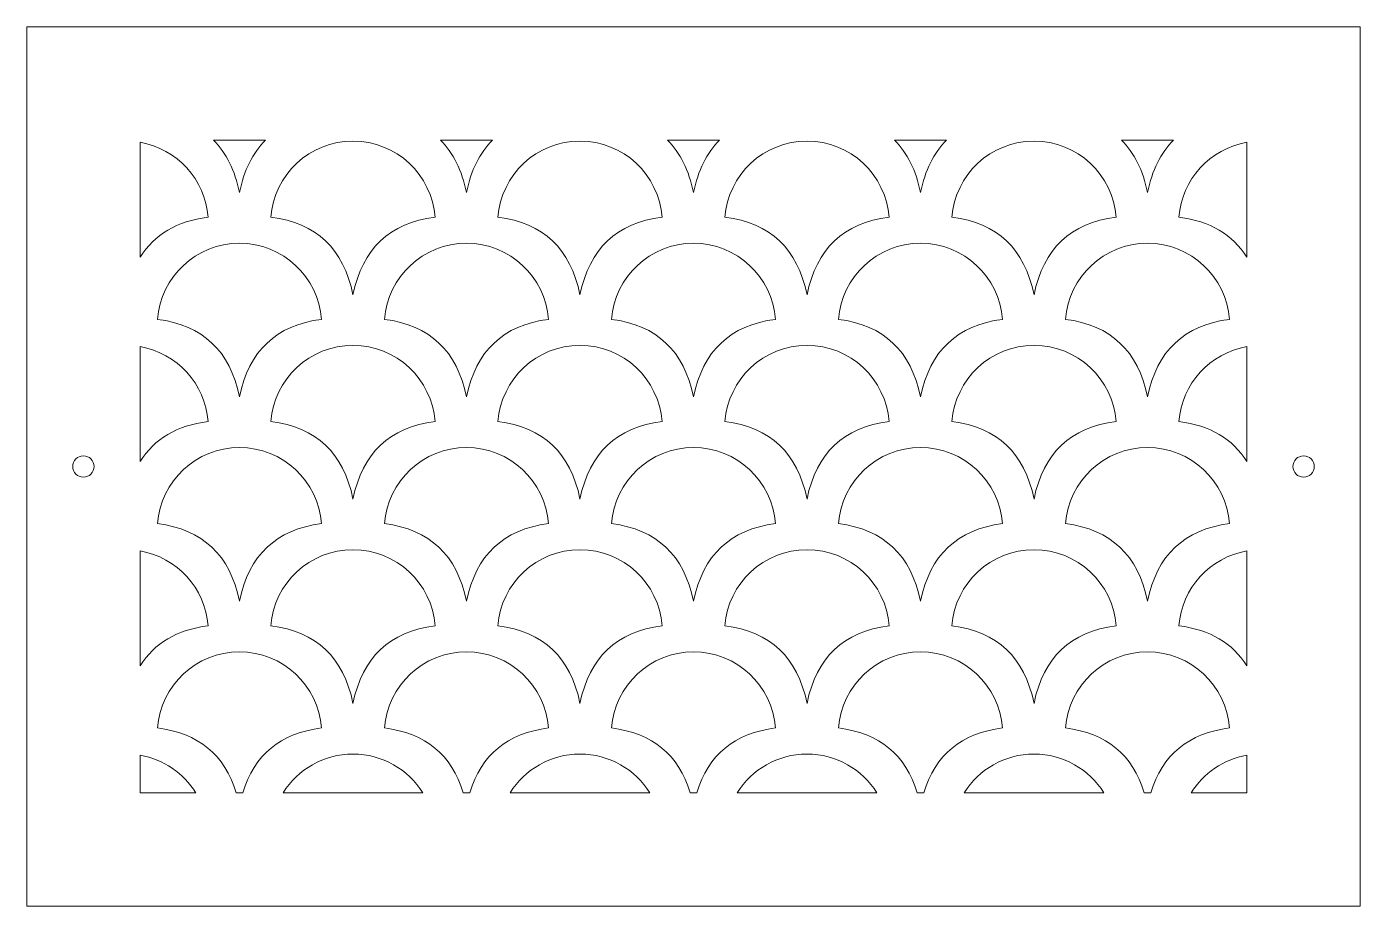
# Model space of a CAD drawing. Header units: centimetres. Extents: x 0.8 to 10.55, y -1.3 to 5.13.
import ezdxf

# ---------------------------------------------------------------- set-up
doc = ezdxf.new("R2010")
doc.units = ezdxf.units.CM
doc.header["$MEASUREMENT"] = 0
doc.layers.add('Layer 1', color=7, linetype='Continuous')

msp = doc.modelspace()

# ---------------------------------------------------------------- linework, layer by layer
at = {"layer": 'Layer 1', "lineweight": 18}
for points, knots in [([(0.79885, 5.13092), (0.79885, 5.13092), (10.55289, 5.13092), (10.55289, 5.13092), (10.55289, 5.13092), (10.55289, 5.13092), (10.55289, -1.30259), (10.55289, -1.30259), (10.55289, -1.30259), (10.55289, -1.30259), (0.79885, -1.30259), (0.79885, -1.30259), (0.79885, -1.30259), (0.79885, -1.30259), (0.79885, 5.13092), (0.79885, 5.13092)], [0, 0, 0, 0, 0.2, 0.2, 0.2, 0.2, 0.4, 0.4, 0.4, 0.4, 0.6, 0.6, 0.6, 0.6, 1, 1, 1, 1]), ([(2.1649, 4.30079), (2.1649, 4.30079), (2.54581, 4.30079), (2.54581, 4.30079), (2.54581, 4.30079), (2.45187, 4.20715), (2.38838, 4.07937), (2.35536, 3.91743), (2.35536, 3.91743), (2.32229, 4.07937), (2.25884, 4.20715), (2.1649, 4.30079)], [0, 0, 0, 0, 0.25, 0.25, 0.25, 0.25, 0.5, 0.5, 0.5, 0.5, 1, 1, 1, 1]), ([(3.18548, 4.29398), (3.50255, 4.29398), (3.76243, 4.04863), (3.78563, 3.73746), (3.78563, 3.73746), (3.45415, 3.69579), (3.25409, 3.50673), (3.18548, 3.17033), (3.18548, 3.17033), (3.11687, 3.50673), (2.9168, 3.69579), (2.58532, 3.73746), (2.58532, 3.73746), (2.60852, 4.04863), (2.86841, 4.29398), (3.18548, 4.29398)], [0, 0, 0, 0, 0.2, 0.2, 0.2, 0.2, 0.4, 0.4, 0.4, 0.4, 0.6, 0.6, 0.6, 0.6, 1, 1, 1, 1]), ([(3.82516, 4.30079), (3.82516, 4.30079), (4.20607, 4.30079), (4.20607, 4.30079), (4.20607, 4.30079), (4.11213, 4.20715), (4.04864, 4.07937), (4.01562, 3.91743), (4.01562, 3.91743), (3.9826, 4.07937), (3.9191, 4.20715), (3.82516, 4.30079)], [0, 0, 0, 0, 0.25, 0.25, 0.25, 0.25, 0.5, 0.5, 0.5, 0.5, 1, 1, 1, 1]), ([(4.84574, 4.29398), (5.16281, 4.29398), (5.42269, 4.04863), (5.44589, 3.73746), (5.44589, 3.73746), (5.11441, 3.69579), (4.91435, 3.50673), (4.84574, 3.17033), (4.84574, 3.17033), (4.77713, 3.50673), (4.57706, 3.69579), (4.24559, 3.73746), (4.24559, 3.73746), (4.26878, 4.04863), (4.52867, 4.29398), (4.84574, 4.29398)], [0, 0, 0, 0, 0.2, 0.2, 0.2, 0.2, 0.4, 0.4, 0.4, 0.4, 0.6, 0.6, 0.6, 0.6, 1, 1, 1, 1]), ([(5.48542, 4.30079), (5.48542, 4.30079), (5.86633, 4.30079), (5.86633, 4.30079), (5.86633, 4.30079), (5.77239, 4.20715), (5.7089, 4.07937), (5.67588, 3.91743), (5.67588, 3.91743), (5.64282, 4.07937), (5.57936, 4.20715), (5.48542, 4.30079)], [0, 0, 0, 0, 0.25, 0.25, 0.25, 0.25, 0.5, 0.5, 0.5, 0.5, 1, 1, 1, 1]), ([(6.506, 4.29398), (6.82307, 4.29398), (7.08295, 4.04863), (7.10615, 3.73746), (7.10615, 3.73746), (6.77468, 3.69579), (6.57461, 3.50673), (6.506, 3.17033), (6.506, 3.17033), (6.43739, 3.50673), (6.23732, 3.69579), (5.90585, 3.73746), (5.90585, 3.73746), (5.92905, 4.04863), (6.18893, 4.29398), (6.506, 4.29398)], [0, 0, 0, 0, 0.2, 0.2, 0.2, 0.2, 0.4, 0.4, 0.4, 0.4, 0.6, 0.6, 0.6, 0.6, 1, 1, 1, 1]), ([(7.14568, 4.30079), (7.14568, 4.30079), (7.52659, 4.30079), (7.52659, 4.30079), (7.52659, 4.30079), (7.43265, 4.20715), (7.36916, 4.07937), (7.33614, 3.91743), (7.33614, 3.91743), (7.30313, 4.07937), (7.23962, 4.20715), (7.14568, 4.30079)], [0, 0, 0, 0, 0.25, 0.25, 0.25, 0.25, 0.5, 0.5, 0.5, 0.5, 1, 1, 1, 1]), ([(8.16626, 4.29398), (8.48333, 4.29398), (8.74321, 4.04863), (8.76641, 3.73746), (8.76641, 3.73746), (8.43494, 3.69579), (8.23487, 3.50673), (8.16626, 3.17033), (8.16626, 3.17033), (8.09765, 3.50673), (7.89758, 3.69579), (7.56611, 3.73746), (7.56611, 3.73746), (7.58931, 4.04863), (7.84919, 4.29398), (8.16626, 4.29398)], [0, 0, 0, 0, 0.2, 0.2, 0.2, 0.2, 0.4, 0.4, 0.4, 0.4, 0.6, 0.6, 0.6, 0.6, 1, 1, 1, 1]), ([(8.80594, 4.30079), (8.80594, 4.30079), (9.18685, 4.30079), (9.18685, 4.30079), (9.18685, 4.30079), (9.09292, 4.20715), (9.02942, 4.07937), (8.9964, 3.91743), (8.9964, 3.91743), (8.96334, 4.07937), (8.89988, 4.20715), (8.80594, 4.30079)], [0, 0, 0, 0, 0.25, 0.25, 0.25, 0.25, 0.5, 0.5, 0.5, 0.5, 1, 1, 1, 1]), ([(1.62898, 4.28505), (1.89735, 4.23837), (2.10476, 4.01393), (2.12537, 3.73744), (2.12537, 3.73744), (1.89814, 3.70888), (1.7327, 3.61109), (1.62898, 3.44405), (1.62898, 3.44405), (1.62898, 3.44405), (1.62898, 4.28505), (1.62898, 4.28505)], [0, 0, 0, 0, 0.25, 0.25, 0.25, 0.25, 0.5, 0.5, 0.5, 0.5, 1, 1, 1, 1]), ([(9.72276, 3.44403), (9.61904, 3.61108), (9.4536, 3.7089), (9.22637, 3.73746), (9.22637, 3.73746), (9.24694, 4.01391), (9.45439, 4.2384), (9.72276, 4.28504), (9.72276, 4.28504), (9.72276, 4.28504), (9.72276, 3.44403), (9.72276, 3.44403)], [0, 0, 0, 0, 0.25, 0.25, 0.25, 0.25, 0.5, 0.5, 0.5, 0.5, 1, 1, 1, 1]), ([(2.35535, 3.54687), (2.67241, 3.54687), (2.9323, 3.30151), (2.9555, 2.99035), (2.9555, 2.99035), (2.62402, 2.94868), (2.42396, 2.75963), (2.35535, 2.42322), (2.35535, 2.42322), (2.28674, 2.75963), (2.08667, 2.94868), (1.75519, 2.99035), (1.75519, 2.99035), (1.77839, 3.30151), (2.03828, 3.54687), (2.35535, 3.54687)], [0, 0, 0, 0, 0.2, 0.2, 0.2, 0.2, 0.4, 0.4, 0.4, 0.4, 0.6, 0.6, 0.6, 0.6, 1, 1, 1, 1]), ([(4.01561, 3.54687), (4.33268, 3.54687), (4.59256, 3.30151), (4.61576, 2.99035), (4.61576, 2.99035), (4.28428, 2.94868), (4.08422, 2.75963), (4.01561, 2.42322), (4.01561, 2.42322), (3.947, 2.75963), (3.74693, 2.94868), (3.41545, 2.99035), (3.41545, 2.99035), (3.43865, 3.30151), (3.69854, 3.54687), (4.01561, 3.54687)], [0, 0, 0, 0, 0.2, 0.2, 0.2, 0.2, 0.4, 0.4, 0.4, 0.4, 0.6, 0.6, 0.6, 0.6, 1, 1, 1, 1]), ([(5.67587, 3.54687), (5.99294, 3.54687), (6.25282, 3.30151), (6.27602, 2.99035), (6.27602, 2.99035), (5.94454, 2.94868), (5.74448, 2.75963), (5.67587, 2.42322), (5.67587, 2.42322), (5.60726, 2.75963), (5.40719, 2.94868), (5.07572, 2.99035), (5.07572, 2.99035), (5.09892, 3.30151), (5.3588, 3.54687), (5.67587, 3.54687)], [0, 0, 0, 0, 0.2, 0.2, 0.2, 0.2, 0.4, 0.4, 0.4, 0.4, 0.6, 0.6, 0.6, 0.6, 1, 1, 1, 1]), ([(7.33613, 3.54687), (7.6532, 3.54687), (7.91308, 3.30151), (7.93628, 2.99035), (7.93628, 2.99035), (7.60481, 2.94868), (7.40474, 2.75963), (7.33613, 2.42322), (7.33613, 2.42322), (7.26752, 2.75963), (7.06745, 2.94868), (6.73598, 2.99035), (6.73598, 2.99035), (6.75918, 3.30151), (7.01906, 3.54687), (7.33613, 3.54687)], [0, 0, 0, 0, 0.2, 0.2, 0.2, 0.2, 0.4, 0.4, 0.4, 0.4, 0.6, 0.6, 0.6, 0.6, 1, 1, 1, 1]), ([(8.99639, 3.54688), (9.31346, 3.54688), (9.57335, 3.30153), (9.59654, 2.99036), (9.59654, 2.99036), (9.26507, 2.94866), (9.065, 2.75963), (8.99639, 2.42318), (8.99639, 2.42318), (8.92778, 2.75963), (8.72772, 2.94866), (8.39624, 2.99036), (8.39624, 2.99036), (8.41944, 3.30153), (8.67932, 3.54688), (8.99639, 3.54688)], [0, 0, 0, 0, 0.2, 0.2, 0.2, 0.2, 0.4, 0.4, 0.4, 0.4, 0.6, 0.6, 0.6, 0.6, 1, 1, 1, 1]), ([(1.62898, 2.79082), (1.89735, 2.74413), (2.10476, 2.51965), (2.12537, 2.24325), (2.12537, 2.24325), (1.89814, 2.21464), (1.7327, 2.11686), (1.62898, 1.94977), (1.62898, 1.94977), (1.62898, 1.94977), (1.62898, 2.79082), (1.62898, 2.79082)], [0, 0, 0, 0, 0.25, 0.25, 0.25, 0.25, 0.5, 0.5, 0.5, 0.5, 1, 1, 1, 1]), ([(3.18548, 2.79974), (3.50255, 2.79974), (3.76243, 2.55439), (3.78563, 2.24321), (3.78563, 2.24321), (3.45415, 2.20156), (3.25409, 2.0125), (3.18548, 1.67609), (3.18548, 1.67609), (3.11687, 2.0125), (2.9168, 2.20156), (2.58532, 2.24321), (2.58532, 2.24321), (2.60852, 2.55439), (2.86841, 2.79974), (3.18548, 2.79974)], [0, 0, 0, 0, 0.2, 0.2, 0.2, 0.2, 0.4, 0.4, 0.4, 0.4, 0.6, 0.6, 0.6, 0.6, 1, 1, 1, 1]), ([(4.84574, 2.79974), (5.16281, 2.79974), (5.42269, 2.55439), (5.44589, 2.24321), (5.44589, 2.24321), (5.11441, 2.20156), (4.91435, 2.0125), (4.84574, 1.67609), (4.84574, 1.67609), (4.77713, 2.0125), (4.57706, 2.20156), (4.24559, 2.24321), (4.24559, 2.24321), (4.26878, 2.55439), (4.52867, 2.79974), (4.84574, 2.79974)], [0, 0, 0, 0, 0.2, 0.2, 0.2, 0.2, 0.4, 0.4, 0.4, 0.4, 0.6, 0.6, 0.6, 0.6, 1, 1, 1, 1]), ([(6.506, 2.79974), (6.82307, 2.79974), (7.08295, 2.55439), (7.10615, 2.24321), (7.10615, 2.24321), (6.77468, 2.20156), (6.57461, 2.0125), (6.506, 1.67609), (6.506, 1.67609), (6.43739, 2.0125), (6.23732, 2.20156), (5.90585, 2.24321), (5.90585, 2.24321), (5.92905, 2.55439), (6.18893, 2.79974), (6.506, 2.79974)], [0, 0, 0, 0, 0.2, 0.2, 0.2, 0.2, 0.4, 0.4, 0.4, 0.4, 0.6, 0.6, 0.6, 0.6, 1, 1, 1, 1]), ([(8.16626, 2.79974), (8.48333, 2.79974), (8.74321, 2.55439), (8.76641, 2.24321), (8.76641, 2.24321), (8.43494, 2.20156), (8.23487, 2.0125), (8.16626, 1.67609), (8.16626, 1.67609), (8.09765, 2.0125), (7.89758, 2.20156), (7.56611, 2.24321), (7.56611, 2.24321), (7.58931, 2.55439), (7.84919, 2.79974), (8.16626, 2.79974)], [0, 0, 0, 0, 0.2, 0.2, 0.2, 0.2, 0.4, 0.4, 0.4, 0.4, 0.6, 0.6, 0.6, 0.6, 1, 1, 1, 1]), ([(9.72276, 1.94979), (9.61904, 2.11684), (9.4536, 2.21467), (9.22637, 2.24323), (9.22637, 2.24323), (9.24694, 2.51968), (9.45439, 2.74416), (9.72276, 2.79084), (9.72276, 2.79084), (9.72276, 2.79084), (9.72276, 1.94979), (9.72276, 1.94979)], [0, 0, 0, 0, 0.25, 0.25, 0.25, 0.25, 0.5, 0.5, 0.5, 0.5, 1, 1, 1, 1]), ([(2.35535, 2.05263), (2.67241, 2.05263), (2.9323, 1.80728), (2.9555, 1.49611), (2.9555, 1.49611), (2.62402, 1.45444), (2.42396, 1.26538), (2.35535, 0.92898), (2.35535, 0.92898), (2.28674, 1.26538), (2.08667, 1.45444), (1.75519, 1.49611), (1.75519, 1.49611), (1.77839, 1.80728), (2.03828, 2.05263), (2.35535, 2.05263)], [0, 0, 0, 0, 0.2, 0.2, 0.2, 0.2, 0.4, 0.4, 0.4, 0.4, 0.6, 0.6, 0.6, 0.6, 1, 1, 1, 1]), ([(4.01561, 2.05263), (4.33268, 2.05263), (4.59256, 1.80728), (4.61576, 1.49611), (4.61576, 1.49611), (4.28428, 1.45444), (4.08422, 1.26538), (4.01561, 0.92898), (4.01561, 0.92898), (3.947, 1.26538), (3.74693, 1.45444), (3.41545, 1.49611), (3.41545, 1.49611), (3.43865, 1.80728), (3.69854, 2.05263), (4.01561, 2.05263)], [0, 0, 0, 0, 0.2, 0.2, 0.2, 0.2, 0.4, 0.4, 0.4, 0.4, 0.6, 0.6, 0.6, 0.6, 1, 1, 1, 1]), ([(5.67587, 2.05263), (5.99294, 2.05263), (6.25282, 1.80728), (6.27602, 1.49611), (6.27602, 1.49611), (5.94454, 1.45444), (5.74448, 1.26538), (5.67587, 0.92898), (5.67587, 0.92898), (5.60726, 1.26538), (5.40719, 1.45444), (5.07572, 1.49611), (5.07572, 1.49611), (5.09892, 1.80728), (5.3588, 2.05263), (5.67587, 2.05263)], [0, 0, 0, 0, 0.2, 0.2, 0.2, 0.2, 0.4, 0.4, 0.4, 0.4, 0.6, 0.6, 0.6, 0.6, 1, 1, 1, 1]), ([(7.33613, 2.05263), (7.6532, 2.05263), (7.91308, 1.80728), (7.93628, 1.49611), (7.93628, 1.49611), (7.60481, 1.45444), (7.40474, 1.26538), (7.33613, 0.92898), (7.33613, 0.92898), (7.26752, 1.26538), (7.06745, 1.45444), (6.73598, 1.49611), (6.73598, 1.49611), (6.75918, 1.80728), (7.01906, 2.05263), (7.33613, 2.05263)], [0, 0, 0, 0, 0.2, 0.2, 0.2, 0.2, 0.4, 0.4, 0.4, 0.4, 0.6, 0.6, 0.6, 0.6, 1, 1, 1, 1]), ([(8.99639, 2.05264), (9.31346, 2.05264), (9.57335, 1.80729), (9.59654, 1.49611), (9.59654, 1.49611), (9.26507, 1.45446), (9.065, 1.26539), (8.99639, 0.92899), (8.99639, 0.92899), (8.92778, 1.26539), (8.72772, 1.45446), (8.39624, 1.49611), (8.39624, 1.49611), (8.41944, 1.80729), (8.67932, 2.05264), (8.99639, 2.05264)], [0, 0, 0, 0, 0.2, 0.2, 0.2, 0.2, 0.4, 0.4, 0.4, 0.4, 0.6, 0.6, 0.6, 0.6, 1, 1, 1, 1]), ([(1.21392, 1.99219), (1.25702, 1.99219), (1.29196, 1.95726), (1.29196, 1.91415), (1.29196, 1.91415), (1.29196, 1.87109), (1.25702, 1.83615), (1.21392, 1.83615), (1.21392, 1.83615), (1.17081, 1.83615), (1.13588, 1.87109), (1.13588, 1.91415), (1.13588, 1.91415), (1.13588, 1.95726), (1.17081, 1.99219), (1.21392, 1.99219)], [0, 0, 0, 0, 0.2, 0.2, 0.2, 0.2, 0.4, 0.4, 0.4, 0.4, 0.6, 0.6, 0.6, 0.6, 1, 1, 1, 1]), ([(10.13782, 1.99219), (10.18093, 1.99219), (10.21586, 1.95726), (10.21586, 1.91415), (10.21586, 1.91415), (10.21586, 1.87109), (10.18093, 1.83615), (10.13782, 1.83615), (10.13782, 1.83615), (10.09471, 1.83615), (10.05978, 1.87109), (10.05978, 1.91415), (10.05978, 1.91415), (10.05978, 1.95726), (10.09471, 1.99219), (10.13782, 1.99219)], [0, 0, 0, 0, 0.2, 0.2, 0.2, 0.2, 0.4, 0.4, 0.4, 0.4, 0.6, 0.6, 0.6, 0.6, 1, 1, 1, 1]), ([(1.62898, 1.29658), (1.89735, 1.24993), (2.10476, 1.02546), (2.12537, 0.74901), (2.12537, 0.74901), (1.89814, 0.72045), (1.7327, 0.62262), (1.62898, 0.45558), (1.62898, 0.45558), (1.62898, 0.45558), (1.62898, 1.29658), (1.62898, 1.29658)], [0, 0, 0, 0, 0.25, 0.25, 0.25, 0.25, 0.5, 0.5, 0.5, 0.5, 1, 1, 1, 1]), ([(3.18548, 1.30551), (3.50255, 1.30551), (3.76243, 1.0602), (3.78563, 0.74899), (3.78563, 0.74899), (3.45415, 0.70732), (3.25409, 0.51826), (3.18548, 0.18185), (3.18548, 0.18185), (3.11687, 0.51826), (2.9168, 0.70732), (2.58532, 0.74899), (2.58532, 0.74899), (2.60852, 1.06015), (2.86841, 1.30551), (3.18548, 1.30551)], [0, 0, 0, 0, 0.2, 0.2, 0.2, 0.2, 0.4, 0.4, 0.4, 0.4, 0.6, 0.6, 0.6, 0.6, 1, 1, 1, 1]), ([(4.84574, 1.30551), (5.16281, 1.30551), (5.42269, 1.0602), (5.44589, 0.74899), (5.44589, 0.74899), (5.11441, 0.70732), (4.91435, 0.51826), (4.84574, 0.18185), (4.84574, 0.18185), (4.77713, 0.51826), (4.57706, 0.70732), (4.24559, 0.74899), (4.24559, 0.74899), (4.26878, 1.06015), (4.52867, 1.30551), (4.84574, 1.30551)], [0, 0, 0, 0, 0.2, 0.2, 0.2, 0.2, 0.4, 0.4, 0.4, 0.4, 0.6, 0.6, 0.6, 0.6, 1, 1, 1, 1]), ([(6.506, 1.30551), (6.82307, 1.30551), (7.08295, 1.0602), (7.10615, 0.74899), (7.10615, 0.74899), (6.77468, 0.70732), (6.57461, 0.51826), (6.506, 0.18185), (6.506, 0.18185), (6.43739, 0.51826), (6.23732, 0.70732), (5.90585, 0.74899), (5.90585, 0.74899), (5.92905, 1.06015), (6.18893, 1.30551), (6.506, 1.30551)], [0, 0, 0, 0, 0.2, 0.2, 0.2, 0.2, 0.4, 0.4, 0.4, 0.4, 0.6, 0.6, 0.6, 0.6, 1, 1, 1, 1]), ([(8.16626, 1.30551), (8.48333, 1.30551), (8.74321, 1.0602), (8.76641, 0.74899), (8.76641, 0.74899), (8.43494, 0.70732), (8.23487, 0.51826), (8.16626, 0.18185), (8.16626, 0.18185), (8.09765, 0.51826), (7.89758, 0.70732), (7.56611, 0.74899), (7.56611, 0.74899), (7.58931, 1.06015), (7.84919, 1.30551), (8.16626, 1.30551)], [0, 0, 0, 0, 0.2, 0.2, 0.2, 0.2, 0.4, 0.4, 0.4, 0.4, 0.6, 0.6, 0.6, 0.6, 1, 1, 1, 1]), ([(9.72276, 0.45557), (9.61904, 0.62262), (9.4536, 0.72044), (9.22637, 0.749), (9.22637, 0.749), (9.24694, 1.02545), (9.45439, 1.24993), (9.72276, 1.29657), (9.72276, 1.29657), (9.72276, 1.29657), (9.72276, 0.45557), (9.72276, 0.45557)], [0, 0, 0, 0, 0.25, 0.25, 0.25, 0.25, 0.5, 0.5, 0.5, 0.5, 1, 1, 1, 1]), ([(2.37876, -0.47245), (2.37876, -0.47245), (2.33194, -0.47245), (2.33194, -0.47245), (2.33194, -0.47245), (2.24712, -0.19391), (2.05488, -0.03582), (1.75519, 0.00188), (1.75519, 0.00188), (1.77839, 0.31304), (2.03828, 0.55839), (2.35535, 0.55839), (2.35535, 0.55839), (2.67241, 0.55839), (2.9323, 0.31304), (2.9555, 0.00188), (2.9555, 0.00188), (2.65581, -0.03582), (2.46361, -0.19391), (2.37876, -0.47245)], [0, 0, 0, 0, 0.1666667, 0.1666667, 0.1666667, 0.1666667, 0.3333333, 0.3333333, 0.3333333, 0.3333333, 0.5, 0.5, 0.5, 0.5, 0.6666667, 0.6666667, 0.6666667, 0.6666667, 1, 1, 1, 1]), ([(4.03902, -0.47245), (4.03902, -0.47245), (3.9922, -0.47245), (3.9922, -0.47245), (3.9922, -0.47245), (3.90739, -0.19391), (3.71509, -0.03582), (3.41545, 0.00188), (3.41545, 0.00188), (3.43865, 0.31304), (3.69854, 0.55839), (4.01561, 0.55839), (4.01561, 0.55839), (4.33268, 0.55839), (4.59256, 0.31304), (4.61576, 0.00188), (4.61576, 0.00188), (4.31607, -0.03582), (4.12387, -0.19391), (4.03902, -0.47245)], [0, 0, 0, 0, 0.1666667, 0.1666667, 0.1666667, 0.1666667, 0.3333333, 0.3333333, 0.3333333, 0.3333333, 0.5, 0.5, 0.5, 0.5, 0.6666667, 0.6666667, 0.6666667, 0.6666667, 1, 1, 1, 1]), ([(5.69928, -0.47245), (5.69928, -0.47245), (5.65246, -0.47245), (5.65246, -0.47245), (5.65246, -0.47245), (5.56765, -0.19391), (5.3754, -0.03582), (5.07572, 0.00188), (5.07572, 0.00188), (5.09892, 0.31304), (5.3588, 0.55839), (5.67587, 0.55839), (5.67587, 0.55839), (5.99294, 0.55839), (6.25282, 0.31304), (6.27602, 0.00188), (6.27602, 0.00188), (5.97639, -0.03582), (5.78413, -0.19391), (5.69928, -0.47245)], [0, 0, 0, 0, 0.1666667, 0.1666667, 0.1666667, 0.1666667, 0.3333333, 0.3333333, 0.3333333, 0.3333333, 0.5, 0.5, 0.5, 0.5, 0.6666667, 0.6666667, 0.6666667, 0.6666667, 1, 1, 1, 1]), ([(7.35954, -0.47245), (7.35954, -0.47245), (7.31272, -0.47245), (7.31272, -0.47245), (7.31272, -0.47245), (7.22791, -0.19391), (7.03561, -0.03582), (6.73598, 0.00188), (6.73598, 0.00188), (6.75918, 0.31304), (7.01906, 0.55839), (7.33613, 0.55839), (7.33613, 0.55839), (7.6532, 0.55839), (7.91308, 0.31304), (7.93628, 0.00188), (7.93628, 0.00188), (7.6366, -0.03582), (7.44439, -0.19391), (7.35954, -0.47245)], [0, 0, 0, 0, 0.1666667, 0.1666667, 0.1666667, 0.1666667, 0.3333333, 0.3333333, 0.3333333, 0.3333333, 0.5, 0.5, 0.5, 0.5, 0.6666667, 0.6666667, 0.6666667, 0.6666667, 1, 1, 1, 1]), ([(9.0198, -0.47247), (9.0198, -0.47247), (8.97298, -0.47247), (8.97298, -0.47247), (8.97298, -0.47247), (8.88817, -0.19393), (8.69592, -0.03579), (8.39624, 0.00189), (8.39624, 0.00189), (8.41944, 0.31306), (8.67932, 0.55842), (8.99639, 0.55842), (8.99639, 0.55842), (9.31346, 0.55842), (9.57335, 0.31306), (9.59654, 0.00189), (9.59654, 0.00189), (9.29691, -0.03579), (9.10465, -0.19393), (9.0198, -0.47247)], [0, 0, 0, 0, 0.1666667, 0.1666667, 0.1666667, 0.1666667, 0.3333333, 0.3333333, 0.3333333, 0.3333333, 0.5, 0.5, 0.5, 0.5, 0.6666667, 0.6666667, 0.6666667, 0.6666667, 1, 1, 1, 1]), ([(3.18548, -0.18872), (3.40101, -0.18872), (3.59011, -0.30209), (3.6964, -0.47246), (3.6964, -0.47246), (3.6964, -0.47246), (2.67456, -0.47246), (2.67456, -0.47246), (2.67456, -0.47246), (2.78085, -0.30209), (2.96995, -0.18872), (3.18548, -0.18872)], [0, 0, 0, 0, 0.25, 0.25, 0.25, 0.25, 0.5, 0.5, 0.5, 0.5, 1, 1, 1, 1]), ([(4.84574, -0.18872), (5.06127, -0.18872), (5.25032, -0.30209), (5.35666, -0.47246), (5.35666, -0.47246), (5.35666, -0.47246), (4.33482, -0.47246), (4.33482, -0.47246), (4.33482, -0.47246), (4.44111, -0.30209), (4.63021, -0.18872), (4.84574, -0.18872)], [0, 0, 0, 0, 0.25, 0.25, 0.25, 0.25, 0.5, 0.5, 0.5, 0.5, 1, 1, 1, 1]), ([(6.506, -0.18872), (6.72153, -0.18872), (6.91063, -0.30209), (7.01692, -0.47246), (7.01692, -0.47246), (7.01692, -0.47246), (5.99508, -0.47246), (5.99508, -0.47246), (5.99508, -0.47246), (6.10137, -0.30209), (6.29047, -0.18872), (6.506, -0.18872)], [0, 0, 0, 0, 0.25, 0.25, 0.25, 0.25, 0.5, 0.5, 0.5, 0.5, 1, 1, 1, 1]), ([(8.16626, -0.18872), (8.38179, -0.18872), (8.57084, -0.30209), (8.67718, -0.47246), (8.67718, -0.47246), (8.67718, -0.47246), (7.65534, -0.47246), (7.65534, -0.47246), (7.65534, -0.47246), (7.76163, -0.30209), (7.95073, -0.18872), (8.16626, -0.18872)], [0, 0, 0, 0, 0.25, 0.25, 0.25, 0.25, 0.5, 0.5, 0.5, 0.5, 1, 1, 1, 1]), ([(1.62898, -0.19766), (1.80061, -0.22753), (1.94726, -0.33007), (2.03614, -0.47245), (2.03614, -0.47245), (2.03614, -0.47245), (1.62898, -0.47245), (1.62898, -0.47245), (1.62898, -0.47245), (1.62898, -0.47245), (1.62898, -0.19766), (1.62898, -0.19766)], [0, 0, 0, 0, 0.25, 0.25, 0.25, 0.25, 0.5, 0.5, 0.5, 0.5, 1, 1, 1, 1]), ([(9.31561, -0.47246), (9.40444, -0.33008), (9.55114, -0.22751), (9.72277, -0.19767), (9.72277, -0.19767), (9.72277, -0.19767), (9.72277, -0.47246), (9.72277, -0.47246), (9.72277, -0.47246), (9.72277, -0.47246), (9.31561, -0.47246), (9.31561, -0.47246)], [0, 0, 0, 0, 0.25, 0.25, 0.25, 0.25, 0.5, 0.5, 0.5, 0.5, 1, 1, 1, 1])]:
    msp.add_open_spline(points, degree=3, knots=knots, dxfattribs=at)

doc.saveas('drawing.dxf')
